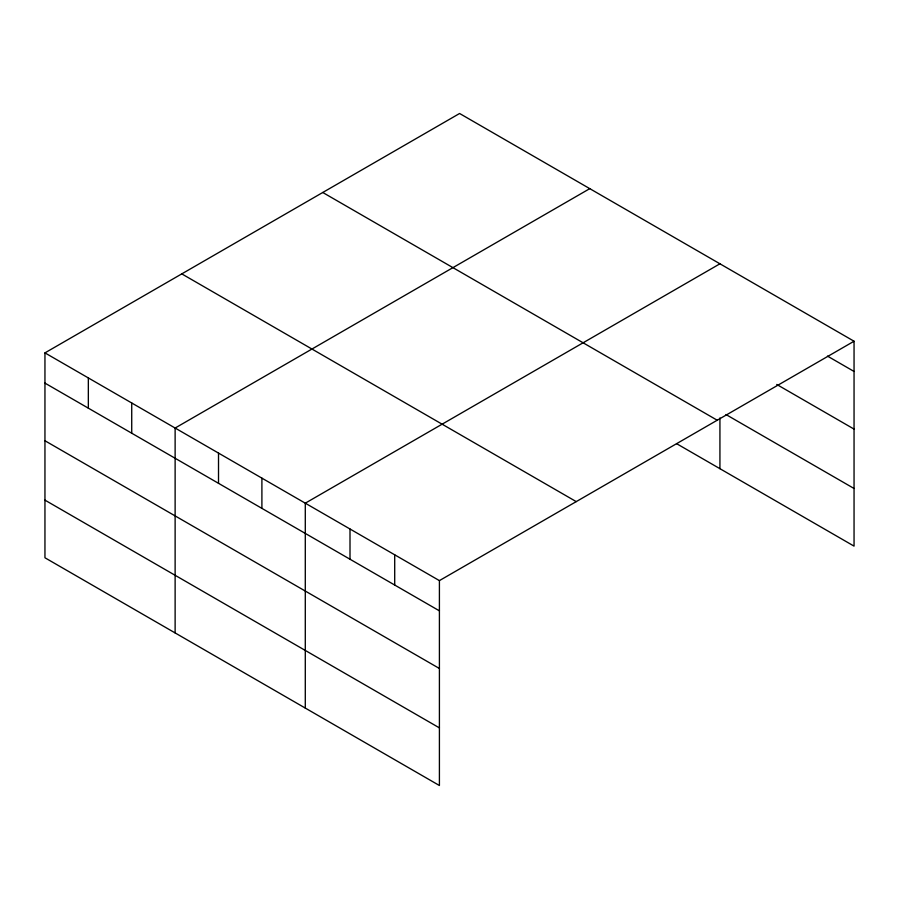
<?xml version="1.0" encoding="UTF-8"?>
<svg xmlns="http://www.w3.org/2000/svg" width="899" height="899" viewBox="0 0 899 899"><rect width="100%" height="100%" fill="white"/><g stroke="black" fill="none" stroke-linecap="round" stroke-linejoin="round"><path stroke-width="1.35" d="M44.95 352.88L439.409 580.619L439.409 785.512L44.95 557.773L44.95 352.88L459.591 113.488L854.05 341.227L854.05 546.12L676.542 443.634M589.766 188.644L175.125 428.036L175.125 632.93M719.93 263.8L305.289 503.182L305.289 708.075M439.409 580.619L854.05 341.227M827.473 356.105L854.05 371.456M776.725 384.446L854.05 429.093M725.976 414.54L854.05 488.483M322.763 192.487L717.222 420.226M181.778 273.88L576.237 501.62M44.95 383.109L439.409 610.848M44.95 440.746L439.409 668.485M44.95 500.136L439.409 727.875M719.93 417.911L719.93 468.694M394.706 554.807L394.706 585.035M350.003 528.994L350.003 559.223M261.901 478.133L261.901 508.362M218.513 453.085L218.513 483.314M131.726 402.977L131.726 433.206M88.338 377.928L88.338 408.157"/></g></svg>
